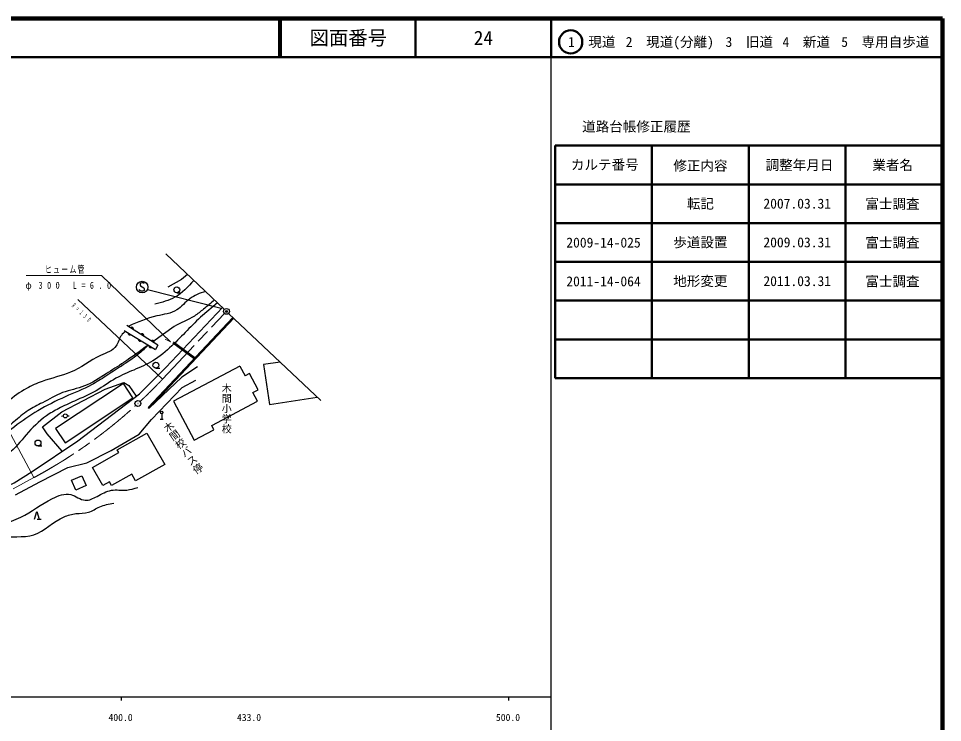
# Model space of a CAD drawing. Units: millimetres, scale not verified. Extents: x 40000 to 680000, y 20000 to 380000.
# Drawn here: x 441496 to 680000, y 198357 to 380000 of the extents above; entities that cross this region are included whole.
import ezdxf
from ezdxf.enums import TextEntityAlignment as Align

# ---------------------------------------------------------------- set-up
doc = ezdxf.new("R2010")
doc.units = ezdxf.units.MM
doc.header["$LTSCALE"] = 1000
doc.header["$PDMODE"] = 32
doc.header["$PDSIZE"] = 500
doc.linetypes.add('CHAIN', pattern=[18.5, 12, -1.5, 3.5, -1.5])
for name, color, linetype, lineweight in [('M-BGD', 7, 'Continuous', 25), ('M-BMK', 2, 'CHAIN', 13), ('M-BMK-SRVR', 3, 'Continuous', 25), ('M-STR-HTXT', 7, 'Continuous', 13), ('M-STR-STRC', 7, 'Continuous', 25), ('M-TTL', 2, 'Continuous', 140), ('M-TTL-BAND', 7, 'Continuous', 25), ('M-TTL-FRAM', 2, 'Continuous', 50), ('M-TTL-LINE', 7, 'Continuous', 50)]:
    doc.layers.add(name, color=color, linetype=linetype, lineweight=lineweight)
for name, color, linetype in [('M-BMK-HTXT', 7, 'Continuous'), ('M-OTRS', 6, 'Continuous'), ('M-TTL-TXT', 7, 'Continuous')]:
    doc.layers.add(name, color=color, linetype=linetype)
doc.styles.add('@ＭＳ ゴシック', font='')
doc.styles.add('ＭＳ ゴシック', font='')
doc.styles.get('@ＭＳ ゴシック').set_extended_font_data('@MS Gothic')
doc.styles.get('ＭＳ ゴシック').set_extended_font_data('MS Gothic')

msp = doc.modelspace()

# ---------------------------------------------------------------- linework, layer by layer
at = {"layer": 'M-BGD'}
for p, q in [((483606, 312648), (480017, 310676)), ((485146, 313936), (483606, 312648)), ((482360, 309235), (483360, 309237)), ((492823, 306677), (488985, 303387)), ((477462, 295745), (469449, 300823)), ((474978, 279670), (496846, 302874)), ((475196, 279464), (497064, 302667)), ((481657, 300551), (476148, 296577)), ((468808, 299541), (476867, 294600)), ((477462, 295745), (476867, 294600)), ((486811, 292186), (481372, 296207)), ((486989, 292428), (481550, 296448)), ((476978, 289782), (477978, 289783)), ((498666, 290288), (499986, 287814)), ((506308, 280412), (518614, 282292)), ((474978, 279670), (475196, 279464)), ((453088, 277379), (452595, 277294)), ((454080, 277491), (454579, 277519)), ((478465, 278020), (478465, 276660)), ((478105, 276660), (478825, 276660)), ((446542, 269716), (447542, 269714)), ((446294, 250784), (447334, 250784))]:
    msp.add_line(p, q, dxfattribs=at)
for points in [[(368574, 250042), (373672, 250135), (379440, 250549), (386123, 251376), (407925, 253673), (425778, 255647), (430276, 256336), (435174, 257802), (440346, 260231), (445026, 263116), (456834, 271040), (472773, 283179), (479545, 289957), (494132, 305439)], [(469810, 298927), (469788, 298828), (469787, 298735), (469813, 298625), (469856, 298542), (469921, 298465), (470030, 298398), (470129, 298375), (470222, 298374), (470332, 298400), (470415, 298443), (470492, 298508)], [(471122, 299763), (471147, 299861), (471149, 299954), (471124, 300064), (471082, 300148), (471018, 300226), (470910, 300295), (470812, 300319), (470719, 300321), (470608, 300297), (470525, 300255), (470446, 300191)], [(473793, 298070), (473818, 298168), (473820, 298261), (473795, 298372), (473753, 298455), (473689, 298533), (473581, 298602), (473483, 298626), (473390, 298629), (473279, 298604), (473196, 298562), (473117, 298498)], [(472497, 297280), (472474, 297181), (472473, 297088), (472499, 296978), (472542, 296895), (472608, 296817), (472717, 296751), (472815, 296728), (472909, 296727), (473019, 296753), (473101, 296796), (473179, 296861)], [(476464, 296377), (476489, 296475), (476491, 296568), (476466, 296679), (476424, 296762), (476360, 296840), (476252, 296909), (476154, 296933), (476061, 296936), (475950, 296911), (475867, 296869), (475789, 296805)], [(475183, 295632), (475160, 295534), (475159, 295441), (475186, 295331), (475229, 295248), (475294, 295170), (475403, 295103), (475502, 295081), (475595, 295080), (475705, 295106), (475788, 295149), (475865, 295214)], [(509026, 291358), (504736, 290702), (506308, 280412)], [(487689, 290133), (483670, 287494), (475196, 279464)], [(498666, 290288), (481509, 281269), (486859, 271240), (491945, 273913), (491363, 275005), (503197, 281227), (501980, 283508), (503341, 284224), (501111, 288405), (499986, 287814)], [(440750, 257114), (446974, 260445), (454193, 264122), (459121, 265335), (465388, 268551), (472650, 272790), (475805, 276553), (483757, 284813), (487302, 286674)], [(452811, 268341), (448915, 272850), (447661, 274651), (452712, 278531), (463913, 284332), (468730, 286057), (469944, 285274), (471911, 282523)], [(445614, 250784), (446214, 252784), (446814, 250784)]]:
    msp.add_lwpolyline(points, dxfattribs=at)
for points in [[(453514, 270480), (471049, 282102), (468589, 285813), (451054, 274190)], [(474604, 273034), (479265, 264957), (471723, 260693), (470714, 262443), (465522, 259509), (464964, 260475), (463269, 259518), (460574, 264189), (467399, 268045), (466999, 268737)], [(458960, 259491), (456304, 258325), (455198, 260844), (457854, 262010)]]:
    msp.add_lwpolyline(points, close=True, dxfattribs=at)
for centre, radius in [((482359, 309995), 760), ((476977, 290542), 760), ((453580, 277463), 500), ((478465, 278340), 320), ((446544, 270476), 760)]:
    msp.add_circle(centre, radius, dxfattribs=at)
for points, knots in [([(486729, 312439), (485226, 310770), (483723, 309102), (481854, 308059), (480311, 307198), (478518, 306764), (476726, 306330)], [0, 0, 0, 0, 1, 1, 1, 2, 2, 2, 2]), ([(489753, 309580), (488326, 309086), (486899, 308593), (485713, 307710), (484531, 306829), (483588, 305562), (482368, 304793), (480881, 303857), (478981, 303661), (477186, 303253), (474635, 302673), (472294, 301667), (469954, 300660)], [0, 0, 0, 0, 1, 1, 1, 2, 2, 2, 3, 3, 3, 4, 4, 4, 4]), ([(492079, 307381), (491147, 306585), (490215, 305789), (489266, 305007), (488501, 304376), (487725, 303754), (486892, 303224), (485242, 302177), (483370, 301495), (481657, 300551)], [0, 0, 0, 0, 1, 1, 1, 2, 2, 2, 3, 3, 3, 3]), ([(488985, 303387), (486249, 300888), (483788, 298111), (481080, 295545), (479556, 294102), (477954, 292725), (476169, 291657), (474631, 290722), (472954, 290015), (471285, 289307), (469701, 288646), (468120, 287992), (466635, 287160), (464895, 286198), (463301, 284967), (461576, 283974), (459778, 282934), (457847, 282136), (455937, 281300), (454566, 280683), (453207, 280050), (451872, 279355), (450771, 278787), (449691, 278171), (448688, 277452), (446756, 276092), (445072, 274403), (443508, 272592), (442027, 270896), (440639, 269129), (438905, 267716), (437830, 266815), (436616, 266053), (435316, 265555), (433270, 264774), (430992, 264682), (428876, 264096), (426695, 263467), (424732, 262234), (422562, 261502), (421163, 261043), (419697, 260756), (418397, 260097), (417569, 259696), (416794, 259172), (416131, 258504), (415438, 257803), (414873, 256933), (414080, 256452), (413242, 255916), (412153, 255808), (411068, 255683), (409617, 255516), (408173, 255318), (407074, 254521), (406665, 254224), (406303, 253844), (405942, 253464)], [0, 0, 0, 0, 1, 1, 1, 2, 2, 2, 3, 3, 3, 4, 4, 4, 5, 5, 5, 6, 6, 6, 7, 7, 7, 8, 8, 8, 9, 9, 9, 10, 10, 10, 11, 11, 11, 12, 12, 12, 13, 13, 13, 14, 14, 14, 15, 15, 15, 16, 16, 16, 17, 17, 17, 18, 18, 18, 19, 19, 19, 19]), ([(469128, 299345), (468743, 299003), (468358, 298660), (468065, 298247), (467483, 297425), (467269, 296324), (466717, 295521), (465863, 294278), (464201, 293752), (462694, 293074), (459924, 291722), (457609, 289872), (454923, 288726), (452554, 287769), (450013, 287233), (447583, 286375), (446195, 285885), (444841, 285295), (443572, 284565), (441850, 283601), (440277, 282385), (438715, 281150), (436268, 279217), (433837, 277271), (431139, 275750), (429657, 274888), (428088, 274160), (426471, 273589), (421867, 271970), (416829, 271720), (412259, 270063), (410183, 269310), (408203, 268267), (406144, 267442), (405009, 266989), (403851, 266601), (402692, 266213)], [0, 0, 0, 0, 1, 1, 1, 2, 2, 2, 3, 3, 3, 4, 4, 4, 5, 5, 5, 6, 6, 6, 7, 7, 7, 8, 8, 8, 9, 9, 9, 10, 10, 10, 11, 11, 11, 12, 12, 12, 12]), ([(475016, 295735), (472921, 294205), (470826, 292675), (468674, 291239), (467168, 290235), (465635, 289278), (464101, 288296), (462301, 287143), (460501, 285957), (458528, 285190), (456698, 284483), (454722, 284134), (452875, 283461), (451060, 282785), (449382, 281776), (447654, 280868), (446408, 280229), (445138, 279633), (443984, 278861), (442686, 277993), (441523, 276929), (440315, 275918), (439394, 275160), (438445, 274445), (437438, 273799), (436513, 273200), (435533, 272672), (434497, 272314), (433524, 271973), (432502, 271775), (431474, 271638), (430245, 271476), (429014, 271393), (427804, 271178), (426185, 270906), (424611, 270383), (423069, 269799), (421130, 269080), (419244, 268245), (417321, 267503), (414475, 266382), (411544, 265495), (408610, 264627), (407134, 264188), (405653, 263765), (404185, 263303), (399641, 261874), (395234, 260014), (390662, 258683), (388750, 258142), (386807, 257701), (384914, 257088), (383352, 256563), (381828, 255905), (380233, 255509), (378500, 255065), (376698, 254903), (374943, 254481), (373772, 254183), (372632, 253760), (371543, 253211), (370833, 252853), (370144, 252442), (369561, 251915), (369104, 251503), (368712, 251021), (368320, 250538)], [0, 0, 0, 0, 1, 1, 1, 2, 2, 2, 3, 3, 3, 4, 4, 4, 5, 5, 5, 6, 6, 6, 7, 7, 7, 8, 8, 8, 9, 9, 9, 10, 10, 10, 11, 11, 11, 12, 12, 12, 13, 13, 13, 14, 14, 14, 15, 15, 15, 16, 16, 16, 17, 17, 17, 18, 18, 18, 19, 19, 19, 20, 20, 20, 21, 21, 21, 22, 22, 22, 22]), ([(475016, 295735), (474164, 294916), (473313, 294098), (472401, 293353), (471038, 292238), (469541, 291288), (468057, 290328), (466723, 289465), (465399, 288595), (464064, 287736), (462849, 286958), (461634, 286176), (460367, 285494), (458174, 284312), (455837, 283410), (453550, 282399), (451138, 281332), (448783, 280143), (446534, 278780), (444424, 277548), (442396, 276187), (440450, 274675), (438629, 273250), (436882, 271687), (434853, 270670), (433140, 269803), (431223, 269329), (429347, 268779), (427175, 268131), (425055, 267389), (422958, 266574), (420122, 265519), (417342, 264310), (414646, 262927), (412349, 261754), (410112, 260461), (407771, 259389), (405234, 258226), (402570, 257343), (399891, 256525), (396943, 255618), (393971, 254808), (390969, 254120), (388250, 253517), (385513, 253011), (382775, 252489), (380930, 252120), (379092, 251713), (377216, 251543), (375714, 251406), (374188, 251421), (372719, 251136), (371600, 250919), (370513, 250528), (369427, 250137)], [0, 0, 0, 0, 1, 1, 1, 2, 2, 2, 3, 3, 3, 4, 4, 4, 5, 5, 5, 6, 6, 6, 7, 7, 7, 8, 8, 8, 9, 9, 9, 10, 10, 10, 11, 11, 11, 12, 12, 12, 13, 13, 13, 14, 14, 14, 15, 15, 15, 16, 16, 16, 17, 17, 17, 18, 18, 18, 18]), ([(283326, 262889), (284654, 264060), (285982, 265232), (287536, 265844), (289407, 266581), (291606, 266507), (293715, 266229), (296387, 265876), (298914, 265194), (301262, 264099), (303786, 262893), (306080, 261333), (308428, 259836), (310750, 258303), (313116, 256853), (315648, 255792), (319093, 254308), (322877, 253616), (326384, 252241), (327972, 251625), (329507, 250877), (331033, 250110), (334152, 248579), (337224, 246949), (340441, 245654), (342857, 244667), (345357, 243870), (347895, 243250), (349839, 242781), (351809, 242429), (353747, 241940), (356658, 241220), (359488, 240191), (362388, 239428), (367021, 238247), (371815, 237750), (376616, 237448), (382336, 237054), (388079, 236969), (393749, 237563), (399024, 238140), (404226, 239252), (409443, 240249), (414526, 241294), (419596, 242288), (424770, 242879), (426855, 243096), (428962, 243220), (430949, 243811), (432878, 244419), (434678, 245516), (436636, 246000), (439496, 246648), (442730, 245898), (445440, 246769), (448226, 247690), (450474, 250246), (453275, 251420), (454247, 251837), (455279, 252112), (456337, 252242), (457421, 252375), (458542, 252326), (459563, 252626), (460571, 252921), (461483, 253557), (462461, 253994), (463603, 254503), (464837, 254741), (466070, 254979)], [0, 0, 0, 0, 1, 1, 1, 2, 2, 2, 3, 3, 3, 4, 4, 4, 5, 5, 5, 6, 6, 6, 7, 7, 7, 8, 8, 8, 9, 9, 9, 10, 10, 10, 11, 11, 11, 12, 12, 12, 13, 13, 13, 14, 14, 14, 15, 15, 15, 16, 16, 16, 17, 17, 17, 18, 18, 18, 19, 19, 19, 20, 20, 20, 21, 21, 21, 22, 22, 22, 23, 23, 23, 23]), ([(326769, 253377), (326939, 253316), (327110, 253256), (327280, 253196), (328662, 252719), (330050, 252244), (331326, 251554), (332489, 250930), (333559, 250126), (334698, 249450), (336784, 248219), (339104, 247426), (341435, 246713), (344558, 245713), (347721, 244876), (350949, 244399), (352582, 244176), (354227, 244043), (355838, 243726), (358311, 243245), (360699, 242312), (363158, 241800), (366711, 241081), (370409, 241224), (374072, 241214), (377760, 241186), (381421, 241070), (385093, 241007), (388846, 240974), (392604, 240947), (396344, 241180), (400589, 241490), (404790, 242205), (409060, 242659), (414403, 243208), (419867, 243304), (424884, 244983), (427338, 245840), (429676, 247085), (432131, 248020), (435445, 249216), (439010, 249755), (442130, 251339), (444910, 252695), (447326, 254724), (450276, 256116), (451785, 256889), (453431, 257567), (454967, 257187), (456252, 256868), (457462, 255786), (458727, 255707), (459735, 255632), (460776, 256171), (461772, 256696), (463018, 257338), (464189, 258040), (465475, 258261), (466739, 258478), (468112, 258231), (469426, 258345), (470408, 258430), (471357, 258717), (472306, 259004)], [0, 0, 0, 0, 1, 1, 1, 2, 2, 2, 3, 3, 3, 4, 4, 4, 5, 5, 5, 6, 6, 6, 7, 7, 7, 8, 8, 8, 9, 9, 9, 10, 10, 10, 11, 11, 11, 12, 12, 12, 13, 13, 13, 14, 14, 14, 15, 15, 15, 16, 16, 16, 17, 17, 17, 18, 18, 18, 19, 19, 19, 20, 20, 20, 21, 21, 21, 21])]:
    msp.add_open_spline(points, degree=3, knots=knots, dxfattribs=at)
at = {"layer": 'M-BMK'}
for p, q in [((478639, 286905), (494681, 303888)), ((445442, 261537), (440113, 258687))]:
    msp.add_line(p, q, dxfattribs=at)
for start, end in [(313.05797, 316.63237), (298.13847, 312.42027)]:
    msp.add_arc((384134, 376173), 130000, start, end, dxfattribs=at)
at = {"layer": 'M-BMK-SRVR'}
for p, q in [((479527, 319249), (494651, 304949)), ((495741, 303918), (519534, 281421))]:
    msp.add_line(p, q, dxfattribs=at)
for centre, radius in [((495196, 304434), 750), ((495196, 304434), 30), ((472320, 280657), 750), ((472320, 280657), 30)]:
    msp.add_circle(centre, radius, dxfattribs=at)
at = {"layer": 'M-OTRS'}
msp.add_point((495196, 304434), dxfattribs=at)
at = {"layer": 'M-STR-HTXT'}
for p, q in [((478639, 286905), (456830, 307505)), ((480771, 296569), (479398, 297304)), ((431294, 287992), (445442, 261537))]:
    msp.add_line(p, q, dxfattribs=at)
msp.add_lwpolyline([(480771, 296569), (462954, 313654), (443494, 313654)], dxfattribs=at)
at = {"layer": 'M-STR-STRC'}
msp.add_line((493804, 305173), (474822, 309996), dxfattribs=at)
msp.add_lwpolyline([(473901, 311656), (473781, 311776), (473541, 311836), (473301, 311836), (472941, 311656), (472881, 311296), (473001, 310996), (473841, 310516), (473961, 310216), (473901, 309856), (473601, 309676), (473181, 309676), (472821, 309856), (472701, 310036)], dxfattribs=at)
msp.add_circle((473421, 310696), 1500, dxfattribs=at)
at = {"layer": 'M-TTL'}
for p, q in [((680000, 380000), (40000, 380000)), ((680000, 20000), (680000, 380000))]:
    msp.add_line(p, q, dxfattribs=at)
at = {"layer": 'M-TTL-BAND'}
for p, q in [((579000, 20000), (579000, 370000)), ((40000, 205000), (579000, 205000)), ((468000, 205000), (468000, 204000)), ((568000, 205000), (568000, 204000))]:
    msp.add_line(p, q, dxfattribs=at)
at = {"layer": 'M-TTL-FRAM'}
for p, q in [((580000, 347197), (580000, 287197)), ((580000, 347197), (680000, 347197)), ((580000, 287197), (680000, 287197))]:
    msp.add_line(p, q, dxfattribs=at)
at = {"layer": 'M-TTL-LINE'}
for p, q in [((508747, 380000), (508747, 370000)), ((509247, 380000), (509247, 370000)), ((543997, 380000), (543997, 370000)), ((579000, 380000), (579000, 370000)), ((40000, 370000), (680000, 370000)), ((605000, 347197), (605000, 287197)), ((630000, 347197), (630000, 287197)), ((655000, 347197), (655000, 287197)), ((580000, 337197), (680000, 337197)), ((580000, 327197), (680000, 327197)), ((580000, 317197), (680000, 317197)), ((580000, 307197), (680000, 307197)), ((580000, 297197), (680000, 297197))]:
    msp.add_line(p, q, dxfattribs=at)
msp.add_circle((584031, 373958), 3000, dxfattribs=at)

# ---------------------------------------------------------------- texts
at = {"layer": 'M-BMK-HTXT', "style": '@ＭＳ ゴシック', "width": 1.05}
for s, rotation, p in [('木間小学校', 270, (493733, 285954)), ('木間校バス停', 304.9, (478279, 274863))]:
    msp.add_text(s, height=1833, rotation=rotation, dxfattribs=at).set_placement(p, align=Align.BOTTOM_LEFT)
at = {"layer": 'M-STR-HTXT', "attachment_point": 7, "style": 'ＭＳ ゴシック'}
for s, insert, char_height, rotation in [('\\T1.17;\\W0.7;ヒューム管', (448324, 314154), 1833, 359.987), ('\\T2.81;\\W0.45;R=130', (455138, 305694), 1320, 316.9)]:
    msp.add_mtext(s, dxfattribs=dict(at, insert=insert, char_height=char_height, rotation=rotation))
at = {"layer": 'M-STR-HTXT', "insert": (443306, 309749), "char_height": 1833, "attachment_point": 7, "style": 'ＭＳ ゴシック'}
msp.add_mtext('\\T2.11;\\W0.7;φ300\\~L=6.0', dxfattribs=at)
at = {"layer": 'M-TTL-BAND', "style": 'ＭＳ ゴシック'}
for s, p in [('400.0', (467844, 198195)), ('433.0', (501000, 198195)), ('500.0', (567844, 198195))]:
    msp.add_text(s, height=1833, dxfattribs=at).set_placement(p, align=Align.BOTTOM_CENTER)
at = {"layer": 'M-TTL-TXT', "style": 'ＭＳ ゴシック'}
for s, height, p in [('図面番号', 3666, (526622, 375000)), ('24', 3666, (561497, 375000)), ('1\u3000現道', 2566, (589448, 373958)), ('2\u3000現道(分離)', 2566, (609619, 373958)), ('3\u3000旧道', 2566, (630121, 373958)), ('4\u3000新道', 2566, (644824, 373958)), ('5\u3000専用自歩道', 2566, (665228, 373958)), ('道路台帳修正履歴', 2566, (600968, 352113)), ('カルテ番号', 2566, (592839, 342277)), ('修正内容', 2566, (617509, 342023)), ('調整年月日', 2566, (643089, 342197)), ('業者名', 2566, (667134, 342197)), ('転記', 2566, (617500, 332245)), ('2007.03.31', 2566, (642500, 332245)), ('富士調査', 2566, (667077, 332189)), ('2009-14-025', 2566, (592500, 322189)), ('歩道設置', 2566, (617500, 322245)), ('2009.03.31', 2566, (642500, 322245)), ('富士調査', 2566, (667077, 322189)), ('2011-14-064', 2566, (592500, 312189)), ('地形変更', 2566, (617500, 312245)), ('2011.03.31', 2566, (642500, 312245)), ('富士調査', 2566, (667077, 312189))]:
    msp.add_text(s, height=height, dxfattribs=at).set_placement(p, align=Align.MIDDLE_CENTER)

doc.saveas('drawing.dxf')
